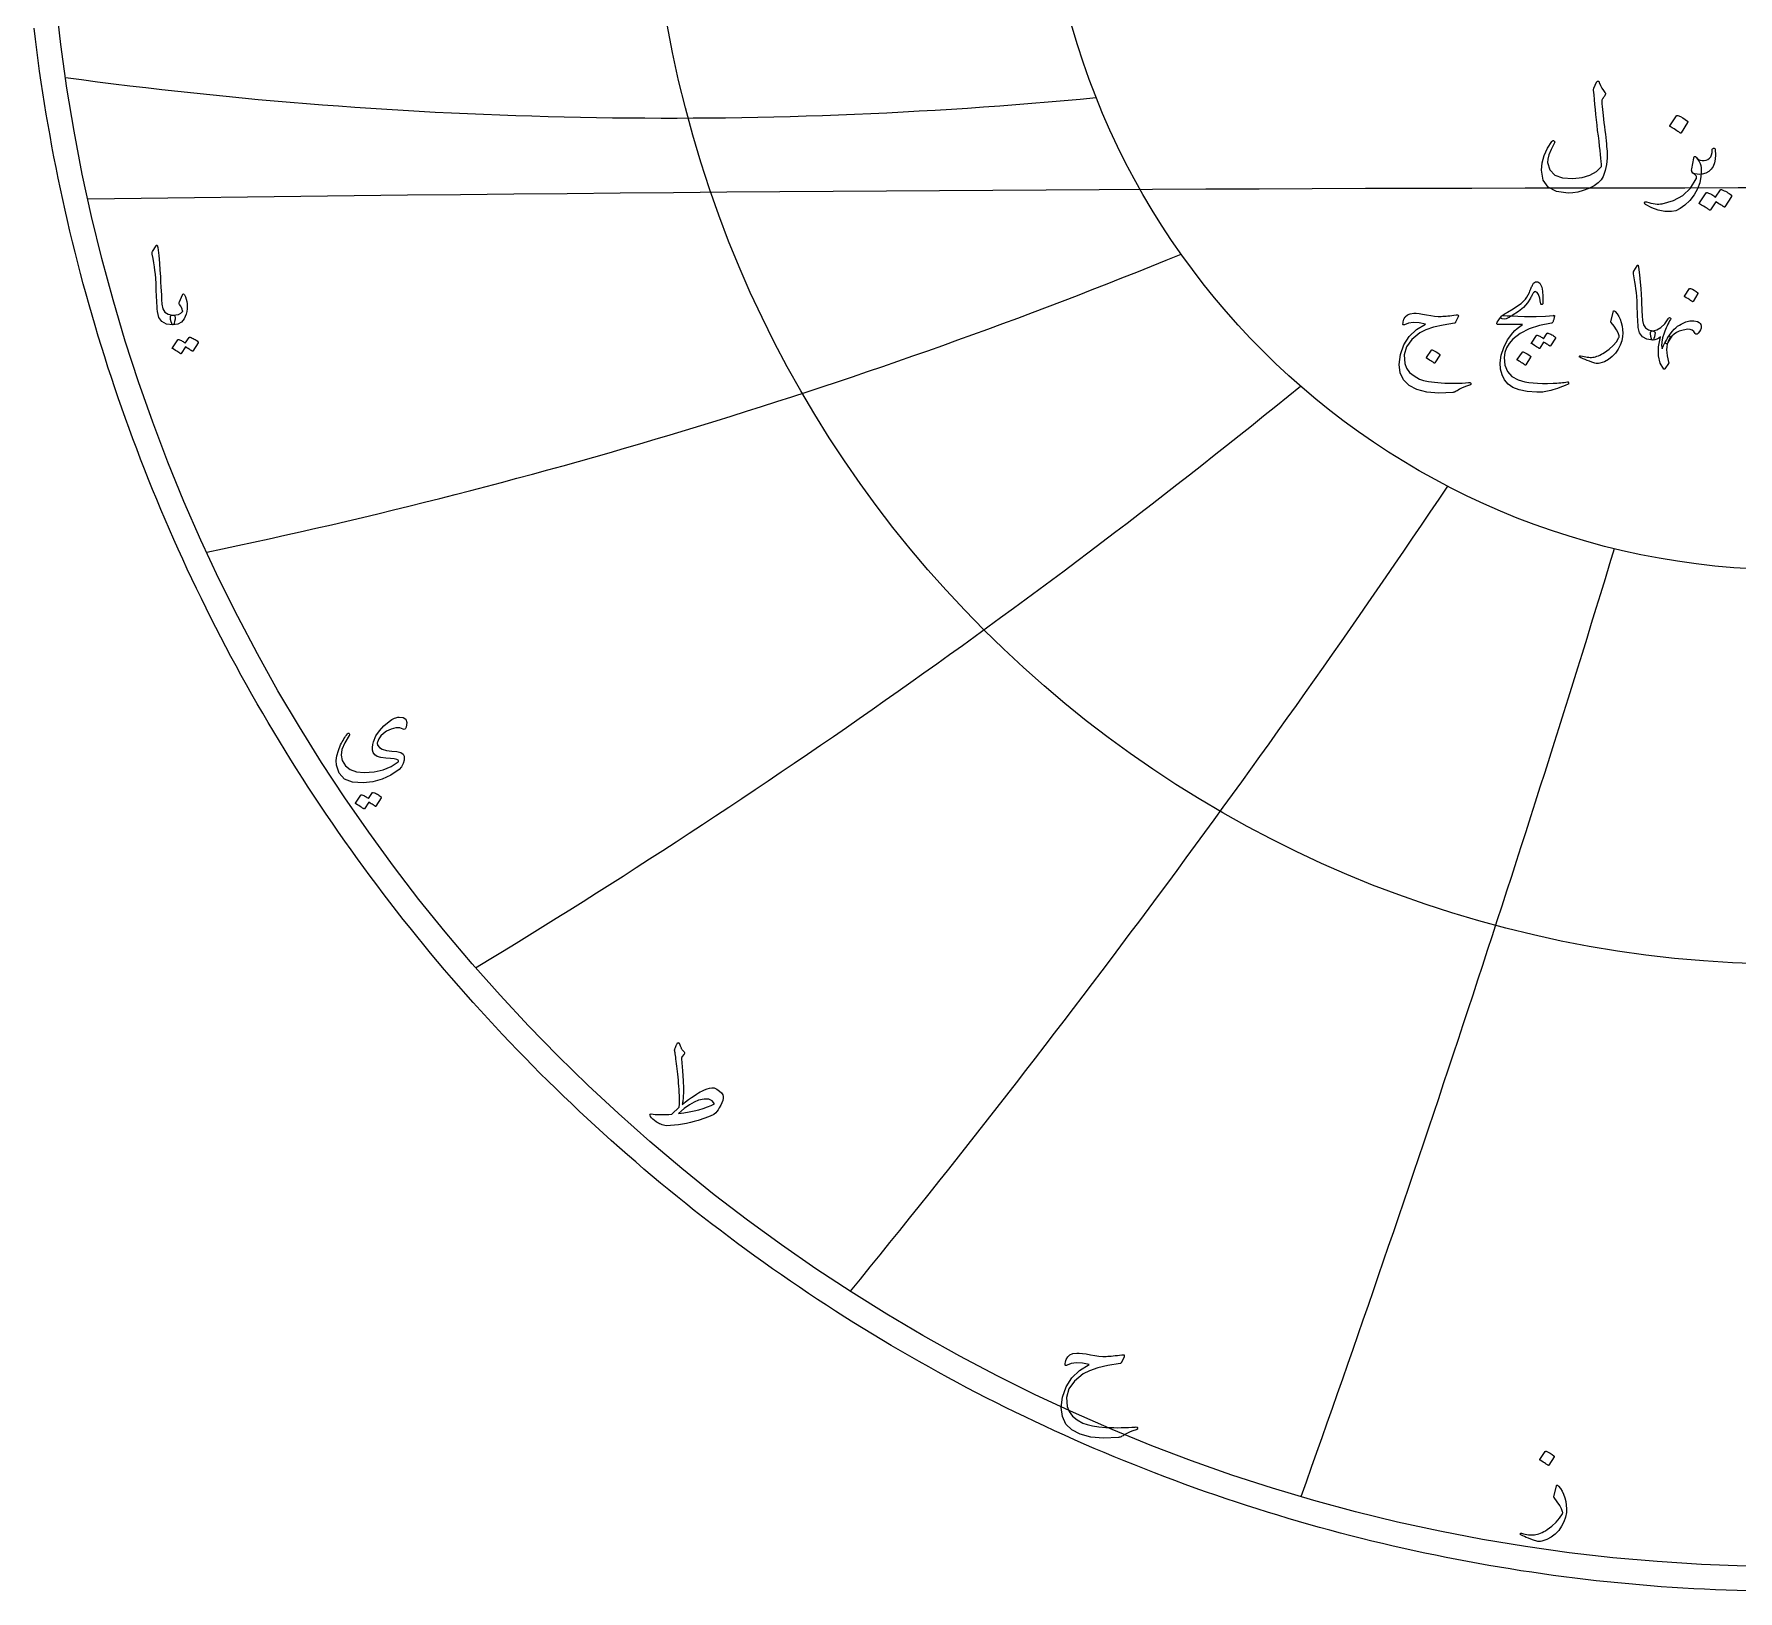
# Model space of a CAD drawing. Header units: millimetres. Extents: x -62 to 62, y -62 to 63.
# Drawn here: x -61.2 to -1.9, y -61.6 to -7.4 of the extents above; entities that cross this region are included whole.
import ezdxf

# ---------------------------------------------------------------- set-up
doc = ezdxf.new("R2010")
doc.units = ezdxf.units.MM
for name, color, linetype in [('CUT_OUTER', 1, 'Continuous'), ('ENGRAVE', 7, 'Continuous'), ('ENGRAVE_FINE', 8, 'Continuous'), ('TEXT', 5, 'Continuous')]:
    doc.layers.add(name, color=color, linetype=linetype)

msp = doc.modelspace()

# ---------------------------------------------------------------- linework, layer by layer
at = {"layer": 'CUT_OUTER'}
msp.add_lwpolyline([(-1.512, -61.5939), (-1.89, -61.5835), (-2.2678, -61.5708), (-2.6455, -61.5557), (-3.0232, -61.5383), (-3.4007, -61.5186), (-3.7781, -61.4966), (-4.1554, -61.4722), (-4.5325, -61.4456), (-4.9094, -61.4166), (-5.2862, -61.3853), (-5.6627, -61.3517), (-6.0391, -61.3158), (-6.4152, -61.2776), (-6.7911, -61.2371), (-7.1667, -61.1943), (-7.542, -61.1491), (-7.9171, -61.1017), (-8.2919, -61.052), (-8.6663, -61), (-9.0404, -60.9456), (-9.4142, -60.889), (-9.7876, -60.8301), (-10.1607, -60.7689), (-10.5334, -60.7054), (-10.9057, -60.6396), (-11.2775, -60.5716), (-11.649, -60.5012), (-12.02, -60.4286), (-12.3906, -60.3537), (-12.7606, -60.2766), (-13.1303, -60.1971), (-13.4994, -60.1154), (-13.868, -60.0315), (-14.2361, -59.9453), (-14.6036, -59.8568), (-14.9706, -59.7661), (-15.3371, -59.6731), (-15.7029, -59.5778), (-16.0682, -59.4804), (-16.4328, -59.3807), (-16.7969, -59.2787), (-17.1603, -59.1745), (-17.5231, -59.0681), (-17.8852, -58.9595), (-18.2466, -58.8486), (-18.6073, -58.7356), (-18.9674, -58.6203), (-19.3267, -58.5028), (-19.6853, -58.3831), (-20.0432, -58.2612), (-20.4003, -58.1372), (-20.7566, -58.0109), (-21.1122, -57.8824), (-21.4669, -57.7518), (-21.8209, -57.619), (-22.174, -57.484), (-22.5263, -57.3469), (-22.8778, -57.2076), (-23.2284, -57.0661), (-23.5781, -56.9225), (-23.9269, -56.7768), (-24.2748, -56.6289), (-24.6218, -56.4789), (-24.9679, -56.3267), (-25.3131, -56.1725), (-25.6573, -56.0161), (-26.0005, -55.8576), (-26.3427, -55.697), (-26.684, -55.5344), (-27.0242, -55.3696), (-27.3635, -55.2027), (-27.7017, -55.0338), (-28.0388, -54.8628), (-28.3749, -54.6897), (-28.71, -54.5146), (-29.0439, -54.3374), (-29.3768, -54.1581), (-29.7085, -53.9769), (-30.0392, -53.7936), (-30.3687, -53.6082), (-30.6971, -53.4209), (-31.0243, -53.2315), (-31.3503, -53.0402), (-31.6752, -52.8468), (-31.9988, -52.6515), (-32.3213, -52.4541), (-32.6425, -52.2548), (-32.9625, -52.0535), (-33.2813, -51.8503), (-33.5988, -51.6451), (-33.9151, -51.438), (-34.2301, -51.2289), (-34.5438, -51.0179), (-34.8562, -50.805), (-35.1672, -50.5902), (-35.477, -50.3734), (-35.7854, -50.1548), (-36.0925, -49.9343), (-36.3982, -49.7119), (-36.7025, -49.4876), (-37.0055, -49.2615), (-37.307, -49.0335), (-37.6072, -48.8037), (-37.906, -48.572), (-38.2033, -48.3385), (-38.4992, -48.1032), (-38.7936, -47.866), (-39.0866, -47.6271), (-39.3781, -47.3864), (-39.6681, -47.1439), (-39.9566, -46.8996), (-40.2436, -46.6535), (-40.5291, -46.4057), (-40.8131, -46.1562), (-41.0955, -45.9049), (-41.3764, -45.6519), (-41.6558, -45.3971), (-41.9335, -45.1407), (-42.2097, -44.8825), (-42.4843, -44.6227), (-42.7573, -44.3612), (-43.0287, -44.098), (-43.2985, -43.8331), (-43.5666, -43.5666), (-43.8331, -43.2985), (-44.098, -43.0287), (-44.3612, -42.7573), (-44.6227, -42.4843), (-44.8825, -42.2097), (-45.1407, -41.9335), (-45.3971, -41.6558), (-45.6519, -41.3764), (-45.9049, -41.0955), (-46.1562, -40.8131), (-46.4057, -40.5291), (-46.6535, -40.2436), (-46.8996, -39.9566), (-47.1439, -39.6681), (-47.3864, -39.3781), (-47.6271, -39.0866), (-47.866, -38.7936), (-48.1032, -38.4992), (-48.3385, -38.2033), (-48.572, -37.906), (-48.8037, -37.6072), (-49.0335, -37.307), (-49.2615, -37.0055), (-49.4876, -36.7025), (-49.7119, -36.3982), (-49.9343, -36.0925), (-50.1548, -35.7854), (-50.3734, -35.477), (-50.5902, -35.1672), (-50.805, -34.8562), (-51.0179, -34.5438), (-51.2289, -34.2301), (-51.438, -33.9151), (-51.6451, -33.5988), (-51.8503, -33.2813), (-52.0535, -32.9625), (-52.2548, -32.6425), (-52.4541, -32.3213), (-52.6515, -31.9988), (-52.8468, -31.6752), (-53.0402, -31.3503), (-53.2315, -31.0243), (-53.4209, -30.6971), (-53.6082, -30.3687), (-53.7936, -30.0392), (-53.9769, -29.7085), (-54.1581, -29.3768), (-54.3374, -29.0439), (-54.5146, -28.71), (-54.6897, -28.3749), (-54.8628, -28.0388), (-55.0338, -27.7017), (-55.2027, -27.3635), (-55.3696, -27.0242), (-55.5344, -26.684), (-55.697, -26.3427), (-55.8576, -26.0005), (-56.0161, -25.6573), (-56.1725, -25.3131), (-56.3267, -24.9679), (-56.4789, -24.6218), (-56.6289, -24.2748), (-56.7768, -23.9269), (-56.9225, -23.5781), (-57.0661, -23.2284), (-57.2076, -22.8778), (-57.3469, -22.5263), (-57.484, -22.174), (-57.619, -21.8209), (-57.7518, -21.4669), (-57.8824, -21.1122), (-58.0109, -20.7566), (-58.1372, -20.4003), (-58.2612, -20.0432), (-58.3831, -19.6853), (-58.5028, -19.3267), (-58.6203, -18.9674), (-58.7356, -18.6073), (-58.8486, -18.2466), (-58.9595, -17.8852), (-59.0681, -17.5231), (-59.1745, -17.1603), (-59.2787, -16.7969), (-59.3807, -16.4328), (-59.4804, -16.0682), (-59.5778, -15.7029), (-59.6731, -15.3371), (-59.7661, -14.9706), (-59.8568, -14.6036), (-59.9453, -14.2361), (-60.0315, -13.868), (-60.1154, -13.4994), (-60.1971, -13.1303), (-60.2766, -12.7606), (-60.3537, -12.3906), (-60.4286, -12.02), (-60.5012, -11.649), (-60.5716, -11.2775), (-60.6396, -10.9057), (-60.7054, -10.5334), (-60.7689, -10.1607), (-60.8301, -9.7876), (-60.889, -9.4142), (-60.9456, -9.0404), (-61, -8.6663), (-61.052, -8.2919), (-61.1017, -7.9171), (-61.1491, -7.542), (-61.1943, -7.1667)], dxfattribs=at)
at = {"layer": 'ENGRAVE'}
for radius in [60.75, 39.7663, 26.0306]:
    msp.add_circle((0, 0), radius, dxfattribs=at)
for centre, radius, start, end in [((-39.1335, 146.0481), 156.342, 262.294066, 275.479715), ((-94.425, 163.5488), 192.9913, 281.73284, 292.281359), ((-177.9394, 177.9394), 254.767, 301.238247, 309.149637), ((-326.7513, 188.6499), 379.3897, 320.795657, 326.069917), ((-728.6943, 195.2531), 755.4473, 340.3887497, 343.0258796)]:
    msp.add_arc(centre, radius, start, end, dxfattribs=at)
at = {"layer": 'ENGRAVE_FINE'}
msp.add_arc((0, -4563.2188), 4550.4895, 89.2531081, 90.7468919, dxfattribs=at)
at = {"layer": 'TEXT'}
for points in [[(-6.7831, -9.0408), (-6.7747, -9.0261), (-6.7639, -9.0156), (-6.7508, -9.0093), (-6.7352, -9.0072), (-6.7196, -9.0099), (-6.7065, -9.018), (-6.6957, -9.0315), (-6.6873, -9.0504), (-6.6427, -9.1602), (-6.5951, -9.2551), (-6.5445, -9.3351), (-6.4909, -9.4), (-6.475, -9.4234), (-6.4705, -9.4503), (-6.4774, -9.4809), (-6.4957, -9.515), (-6.5074, -9.5315), (-6.5184, -9.5473), (-6.5289, -9.5626), (-6.5388, -9.5773), (-6.5481, -9.5911), (-6.5568, -9.6036), (-6.5648, -9.615), (-6.5723, -9.6252), (-6.5849, -9.6438), (-6.5939, -9.6659), (-6.5993, -9.6917), (-6.6011, -9.721), (-6.5954, -9.8038), (-6.5879, -9.894), (-6.5786, -9.9918), (-6.5675, -10.097), (-6.555, -10.2098), (-6.5412, -10.33), (-6.5262, -10.4577), (-6.51, -10.5928), (-6.4919, -10.7277), (-6.4759, -10.8545), (-6.462, -10.9732), (-6.4502, -11.0838), (-6.4401, -11.1867), (-6.4316, -11.282), (-6.4246, -11.3699), (-6.419, -11.4503), (-6.4127, -11.6883), (-6.4322, -11.9138), (-6.4774, -12.1266), (-6.5484, -12.3269), (-6.6175, -12.4446), (-6.7244, -12.5533), (-6.869, -12.653), (-7.0514, -12.7437), (-7.249, -12.8188), (-7.4346, -12.8718), (-7.6082, -12.9027), (-7.7699, -12.9114), (-8.1747, -12.8557), (-8.4645, -12.703), (-8.6393, -12.4533), (-8.6992, -12.1066), (-8.6783, -11.8482), (-8.6106, -11.5952), (-8.4962, -11.3476), (-8.3352, -11.1054), (-8.3229, -11.0913), (-8.31, -11.0826), (-8.2965, -11.0794), (-8.2825, -11.0814), (-8.2675, -11.0871), (-8.2561, -11.0946), (-8.2483, -11.1039), (-8.2441, -11.115), (-8.2412, -11.1314), (-8.2417, -11.1473), (-8.2459, -11.1626), (-8.2537, -11.1773), (-8.3636, -11.3913), (-8.4394, -11.5737), (-8.481, -11.7243), (-8.4885, -11.8431), (-8.4085, -12.0991), (-8.2358, -12.2778), (-7.9702, -12.3793), (-7.6118, -12.4036), (-7.2888, -12.3685), (-7.0142, -12.2874), (-6.7882, -12.1602), (-6.6106, -11.9868), (-6.6144, -11.9031), (-6.6208, -11.8054), (-6.63, -11.6936), (-6.6418, -11.5677), (-6.6566, -11.4274), (-6.6747, -11.2725), (-6.6961, -11.1029), (-6.7208, -10.9186), (-6.7442, -10.7285), (-6.7663, -10.5413), (-6.7873, -10.3572), (-6.807, -10.1761), (-6.8253, -9.9979), (-6.8418, -9.8228), (-6.8564, -9.6506), (-6.8693, -9.4815), (-6.8885, -9.3186), (-6.8876, -9.3), (-6.8849, -9.2827), (-6.8804, -9.2665), (-6.8741, -9.2515)], [(-3.9951, -10.2144), (-3.9891, -10.2084), (-3.9808, -10.2048), (-3.97, -10.2036), (-3.9568, -10.2048), (-3.8637, -10.2425), (-3.776, -10.2887), (-3.6936, -10.3431), (-3.6167, -10.406), (-3.6092, -10.4156), (-3.6059, -10.4252), (-3.6068, -10.4348), (-3.6119, -10.4443), (-3.837, -10.8084), (-3.8454, -10.8171), (-3.8562, -10.8192), (-3.8694, -10.8147), (-3.885, -10.8036), (-3.8984, -10.794), (-3.9197, -10.7797), (-3.9487, -10.7605), (-3.9855, -10.7365), (-4.0308, -10.7078), (-4.0849, -10.6743), (-4.1481, -10.6359), (-4.2203, -10.5928), (-4.2299, -10.5857), (-4.2346, -10.5785), (-4.2346, -10.5713), (-4.2299, -10.5641)], [(-3.3053, -11.6659), (-3.2511, -11.7374), (-3.2083, -11.8084), (-3.1769, -11.8787), (-3.1568, -11.9485), (-3.1454, -12.0227), (-3.1401, -12.1114), (-3.1407, -12.2144), (-3.1472, -12.3317), (-3.1877, -12.5524), (-3.2658, -12.764), (-3.3817, -12.9667), (-3.5353, -13.1604), (-3.7041, -13.3269), (-3.8658, -13.4479), (-4.0203, -13.5233), (-4.1676, -13.5533), (-4.4056, -13.5449), (-4.6358, -13.5006), (-4.8583, -13.4203), (-5.073, -13.3042), (-5.0879, -13.2943), (-5.0993, -13.2838), (-5.1071, -13.2727), (-5.1113, -13.261), (-5.1122, -13.2476), (-5.1101, -13.2359), (-5.105, -13.226), (-5.0969, -13.2179), (-5.0846, -13.2125), (-5.0718, -13.2107), (-5.0583, -13.2125), (-5.0442, -13.2179), (-4.9644, -13.2399), (-4.8879, -13.2581), (-4.8147, -13.2723), (-4.7448, -13.2826), (-4.6779, -13.2887), (-4.6137, -13.2904), (-4.5522, -13.2875), (-4.4933, -13.2802), (-4.1086, -13.17), (-3.7832, -12.988), (-3.517, -12.7341), (-3.3101, -12.4084), (-3.308, -12.3982), (-3.3065, -12.382), (-3.3056, -12.3599), (-3.3053, -12.3317), (-3.3131, -12.3099), (-3.3365, -12.2826), (-3.3754, -12.25), (-3.4299, -12.212), (-3.4538, -12.1826), (-3.4682, -12.1473), (-3.473, -12.106), (-3.4682, -12.0587), (-3.3963, -11.6946), (-3.3817, -11.6479), (-3.3616, -11.6275), (-3.3362, -11.6335), (-3.3053, -11.6659)], [(-2.7065, -11.3449), (-2.6832, -11.3485), (-2.6658, -11.3593), (-2.6544, -11.3773), (-2.649, -11.4024), (-2.6392, -11.5695), (-2.6479, -11.721), (-2.6751, -11.8569), (-2.7209, -11.9772), (-2.7862, -12.0784), (-2.8718, -12.1569), (-2.9778, -12.2126), (-3.1041, -12.2455), (-3.1927, -12.256), (-3.2766, -12.2539), (-3.3556, -12.2392), (-3.4299, -12.212), (-3.4556, -12.1916), (-3.4706, -12.1593), (-3.4748, -12.115), (-3.4682, -12.0587), (-3.3963, -11.6946), (-3.3907, -11.6671), (-3.3832, -11.6467), (-3.3739, -11.6335), (-3.3628, -11.6275), (-3.3505, -11.6281), (-3.3377, -11.6347), (-3.3242, -11.6473), (-3.3101, -11.6659), (-3.2739, -11.7066), (-3.2275, -11.7377), (-3.1709, -11.7593), (-3.1041, -11.7713), (-3.0347, -11.7719), (-2.97, -11.7593), (-2.9101, -11.7335), (-2.855, -11.6946), (-2.8074, -11.6407), (-2.7748, -11.5749), (-2.7571, -11.497), (-2.7544, -11.4072), (-2.7514, -11.3799), (-2.7425, -11.3605), (-2.7275, -11.3488), (-2.7065, -11.3449)], [(-2.467, -12.7964), (-2.461, -12.7904), (-2.4526, -12.7868), (-2.4419, -12.7856), (-2.4287, -12.7868), (-2.3815, -12.8045), (-2.3359, -12.8239), (-2.2917, -12.8452), (-2.2491, -12.8682), (-2.2076, -12.8934), (-2.167, -12.9209), (-2.1274, -12.9509), (-2.0886, -12.9832), (-2.0811, -12.9931), (-2.0778, -13.0036), (-2.0787, -13.0146), (-2.0838, -13.0263), (-2.3137, -13.3904), (-2.32, -13.3952), (-2.3293, -13.3952), (-2.3416, -13.3904), (-2.3568, -13.3808), (-2.3673, -13.372), (-2.3844, -13.3598), (-2.408, -13.3444), (-2.4383, -13.3257), (-2.4754, -13.3034), (-2.5197, -13.2772), (-2.5712, -13.2471), (-2.6299, -13.2131), (-2.8119, -13.4958), (-2.8203, -13.5045), (-2.8311, -13.5065), (-2.8443, -13.5021), (-2.8598, -13.491), (-2.8733, -13.4814), (-2.8946, -13.467), (-2.9236, -13.4479), (-2.9604, -13.4239), (-3.0056, -13.3952), (-3.0598, -13.3616), (-3.123, -13.3233), (-3.1951, -13.2802), (-3.2026, -13.273), (-3.2059, -13.2658), (-3.205, -13.2587), (-3.1999, -13.2515), (-2.9652, -12.9018), (-2.9592, -12.8958), (-2.9508, -12.8922), (-2.9401, -12.891), (-2.9269, -12.8922), (-2.8868, -12.9052), (-2.8478, -12.9203), (-2.8101, -12.9375), (-2.7736, -12.9569), (-2.7383, -12.978), (-2.7041, -13.0006), (-2.6712, -13.0247), (-2.6395, -13.0503)], [(-56.9447, -14.7422), (-56.9373, -14.7307), (-56.9304, -14.723), (-56.9239, -14.7192), (-56.9179, -14.7192), (-56.9088, -14.7242), (-56.9007, -14.7393), (-56.8935, -14.7645), (-56.8872, -14.7997), (-56.8556, -15.0859), (-56.8298, -15.3506), (-56.8096, -15.5937), (-56.7953, -15.8152), (-56.786, -16.0047), (-56.7775, -16.1745), (-56.7698, -16.3247), (-56.7627, -16.4552), (-56.7566, -16.5661), (-56.7517, -16.6574), (-56.748, -16.729), (-56.7454, -16.781), (-56.7114, -16.9366), (-56.6362, -17.0511), (-56.5198, -17.1244), (-56.3622, -17.1565), (-56.3184, -17.168), (-56.2904, -17.1948), (-56.2782, -17.237), (-56.2817, -17.2945), (-56.2997, -17.385), (-56.3191, -17.4497), (-56.3399, -17.4885), (-56.3622, -17.5014), (-56.584, -17.4722), (-56.7474, -17.3845), (-56.8523, -17.2384), (-56.8987, -17.0339), (-56.906, -16.936), (-56.9126, -16.838), (-56.9185, -16.7396), (-56.9236, -16.6411), (-56.9283, -16.5423), (-56.9328, -16.4432), (-56.9369, -16.344), (-56.9409, -16.2444), (-56.9481, -16.0546), (-56.9581, -15.8837), (-56.9711, -15.7318), (-56.9869, -15.5987), (-57.0056, -15.4709), (-57.0271, -15.3348), (-57.0516, -15.1902), (-57.0789, -15.0373), (-57.0824, -15.0097), (-57.0817, -14.9846), (-57.0767, -14.9618), (-57.0674, -14.9415)], [(-5.3711, -15.4382), (-5.3642, -15.4275), (-5.3577, -15.4203), (-5.3516, -15.4167), (-5.346, -15.4167), (-5.3375, -15.4214), (-5.3298, -15.4356), (-5.3231, -15.4591), (-5.3173, -15.4921), (-5.2876, -15.7605), (-5.2634, -16.0086), (-5.2445, -16.2365), (-5.231, -16.4442), (-5.2224, -16.6218), (-5.2144, -16.781), (-5.2071, -16.9218), (-5.2005, -17.0442), (-5.1948, -17.1482), (-5.1902, -17.2337), (-5.1867, -17.3009), (-5.1843, -17.3496), (-5.1524, -17.4955), (-5.0819, -17.6029), (-4.9728, -17.6716), (-4.8251, -17.7017), (-4.784, -17.7125), (-4.7577, -17.7376), (-4.7462, -17.7771), (-4.7496, -17.831), (-4.7664, -17.9159), (-4.7846, -17.9765), (-4.8042, -18.0129), (-4.8251, -18.025), (-5.033, -17.9976), (-5.1861, -17.9154), (-5.2845, -17.7785), (-5.328, -17.5867), (-5.3349, -17.495), (-5.3411, -17.403), (-5.3466, -17.3109), (-5.3514, -17.2185), (-5.3558, -17.1258), (-5.3599, -17.033), (-5.3639, -16.9399), (-5.3676, -16.8466), (-5.3743, -16.6686), (-5.3837, -16.5084), (-5.3958, -16.366), (-5.4107, -16.2412), (-5.4282, -16.1214), (-5.4484, -15.9938), (-5.4713, -15.8583), (-5.4969, -15.7149), (-5.5003, -15.6891), (-5.4996, -15.6655), (-5.4949, -15.6442), (-5.4861, -15.6251)], [(-10.1387, -17.249), (-10.1174, -17.224), (-10.0929, -17.1991), (-10.0653, -17.1746), (-10.0345, -17.1502), (-10.0006, -17.1258), (-9.9636, -17.1012), (-9.9234, -17.0764), (-9.88, -17.0514), (-9.6878, -16.9378), (-9.5315, -16.8376), (-9.4112, -16.7509), (-9.3268, -16.6777), (-9.2614, -16.6057), (-9.2055, -16.5295), (-9.159, -16.4494), (-9.122, -16.3652), (-9.1059, -16.3231), (-9.0901, -16.283), (-9.0745, -16.2449), (-9.0591, -16.2089), (-9.0442, -16.1753), (-9.0299, -16.1447), (-9.0163, -16.1169), (-9.0034, -16.0921), (-8.9749, -16.0497), (-8.9432, -16.0194), (-8.9084, -16.0012), (-8.8705, -15.9951), (-8.8334, -16.0012), (-8.7977, -16.0194), (-8.7634, -16.0497), (-8.7304, -16.0921), (-8.6893, -16.1891), (-8.663, -16.3292), (-8.6515, -16.5125), (-8.6549, -16.7388), (-8.6572, -16.7593), (-8.6639, -16.7738), (-8.6751, -16.7826), (-8.6908, -16.7855), (-8.707, -16.7824), (-8.7196, -16.773), (-8.7286, -16.7572), (-8.734, -16.7352), (-8.7616, -16.5623), (-8.8013, -16.4388), (-8.8532, -16.3647), (-8.9172, -16.34), (-8.9336, -16.3429), (-8.9504, -16.3517), (-8.9677, -16.3663), (-8.9854, -16.3867), (-8.9933, -16.399), (-9.0025, -16.4141), (-9.0131, -16.4322), (-9.025, -16.4532), (-9.0382, -16.4771), (-9.0528, -16.5039), (-9.0688, -16.5337), (-9.086, -16.5664), (-9.1889, -16.7348), (-9.3286, -16.8915), (-9.505, -17.0366), (-9.7184, -17.1699), (-9.7206, -17.1713), (-9.7273, -17.1753), (-9.7386, -17.1821), (-9.7543, -17.1915), (-9.7745, -17.2036), (-9.7992, -17.2185), (-9.8284, -17.236), (-9.8621, -17.2562), (-9.9333, -17.2881), (-10.0031, -17.2975), (-10.0716, -17.2845), (-10.1387, -17.249)], [(-56.1323, -16.6928), (-56.025, -16.4552), (-56.0092, -16.4291), (-55.9924, -16.4198), (-55.9747, -16.4272), (-55.956, -16.4514), (-55.9215, -16.5238), (-55.8947, -16.5994), (-55.8755, -16.6781), (-55.864, -16.7599), (-55.8604, -16.8453), (-55.865, -16.9347), (-55.8777, -17.0283), (-55.8985, -17.1259), (-55.962, -17.2902), (-56.0604, -17.4075), (-56.1938, -17.4779), (-56.3622, -17.5014), (-56.3816, -17.4892), (-56.4015, -17.4526), (-56.4219, -17.3915), (-56.4427, -17.306), (-56.4487, -17.2602), (-56.4475, -17.2226), (-56.4391, -17.1932), (-56.4235, -17.1718), (-56.4111, -17.1637), (-56.3967, -17.1584), (-56.3804, -17.156), (-56.3622, -17.1565), (-56.2561, -17.1532), (-56.1639, -17.1316), (-56.0856, -17.0918), (-56.0212, -17.0339), (-56.0183, -17.0293), (-56.0173, -17.0233), (-56.0183, -17.0159), (-56.0212, -17.0071), (-56.0362, -16.9529), (-56.0585, -16.8978), (-56.088, -16.8418), (-56.1246, -16.7848), (-56.1366, -16.7632), (-56.1419, -16.7407), (-56.1404, -16.7172), (-56.1323, -16.6928)], [(-3.5424, -16.2358), (-3.538, -16.2313), (-3.5317, -16.2287), (-3.5236, -16.2278), (-3.5137, -16.2287), (-3.4439, -16.2569), (-3.3781, -16.2915), (-3.3163, -16.3324), (-3.2586, -16.3795), (-3.253, -16.3867), (-3.2505, -16.3939), (-3.2512, -16.4011), (-3.255, -16.4083), (-3.4239, -16.6813), (-3.4302, -16.6878), (-3.4383, -16.6894), (-3.4481, -16.6861), (-3.4598, -16.6777), (-3.4699, -16.6706), (-3.4859, -16.6598), (-3.5076, -16.6454), (-3.5353, -16.6274), (-3.5692, -16.6059), (-3.6098, -16.5807), (-3.6572, -16.552), (-3.7113, -16.5197), (-3.7185, -16.5143), (-3.7221, -16.5089), (-3.7221, -16.5035), (-3.7185, -16.4981)], [(-11.6046, -17.2131), (-11.6908, -17.4071), (-11.6986, -17.4199), (-11.7078, -17.4295), (-11.7184, -17.436), (-11.7303, -17.4394), (-12.1289, -17.5023), (-12.4623, -17.5795), (-12.7307, -17.6711), (-12.9339, -17.7771), (-13.2188, -18.0095), (-13.4018, -18.2648), (-13.4829, -18.543), (-13.462, -18.8442), (-13.3987, -19.0072), (-13.2913, -19.1513), (-13.14, -19.2766), (-12.9446, -19.3831), (-12.8075, -19.4307), (-12.6366, -19.4693), (-12.432, -19.4989), (-12.1938, -19.5196), (-12.0671, -19.5257), (-11.9423, -19.5295), (-11.8192, -19.5311), (-11.698, -19.5304), (-11.579, -19.5277), (-11.4626, -19.5232), (-11.349, -19.5169), (-11.2381, -19.5088), (-11.212, -19.507), (-11.1914, -19.5088), (-11.1761, -19.5142), (-11.1662, -19.5232), (-11.1609, -19.5342), (-11.1591, -19.5456), (-11.1609, -19.5576), (-11.1662, -19.5699), (-11.1702, -19.5765), (-11.1748, -19.582), (-11.1801, -19.5864), (-11.186, -19.5897), (-11.1924, -19.5925), (-11.199, -19.5955), (-11.2059, -19.5988), (-11.2129, -19.6022), (-11.3165, -19.6352), (-11.4079, -19.6696), (-11.4871, -19.7053), (-11.5543, -19.7424), (-11.5973, -19.7691), (-11.6364, -19.7918), (-11.6718, -19.8104), (-11.7034, -19.825), (-11.7306, -19.8362), (-11.7532, -19.8447), (-11.7711, -19.8506), (-11.7842, -19.8537), (-12.2755, -19.8719), (-12.6932, -19.8367), (-13.0372, -19.748), (-13.3075, -19.6058), (-13.5029, -19.4109), (-13.6183, -19.1675), (-13.6538, -18.8756), (-13.6093, -18.5352), (-13.4916, -18.1923), (-13.3075, -17.9002), (-13.0569, -17.6588), (-12.7399, -17.4681), (-12.9644, -17.4253), (-13.1602, -17.4152), (-13.3273, -17.4378), (-13.4656, -17.4933), (-13.4777, -17.4978), (-13.4889, -17.5005), (-13.4993, -17.5014), (-13.5087, -17.5005), (-13.5166, -17.4976), (-13.5222, -17.4924), (-13.5256, -17.485), (-13.5267, -17.4753), (-13.5217, -17.4306), (-13.5141, -17.3864), (-13.5038, -17.3426), (-13.4907, -17.2993), (-13.4449, -17.2151), (-13.3722, -17.1529), (-13.2725, -17.1127), (-13.1458, -17.0945), (-13.0657, -17.0952), (-12.9653, -17.1044), (-12.8447, -17.1221), (-12.7039, -17.1484), (-12.5587, -17.1747), (-12.4246, -17.1924), (-12.3018, -17.2016), (-12.1902, -17.2023), (-12.1365, -17.1999), (-12.0797, -17.1964), (-12.0197, -17.1918), (-11.9566, -17.1861), (-11.8904, -17.179), (-11.821, -17.1704), (-11.7485, -17.1602), (-11.6728, -17.1484), (-11.6295, -17.147), (-11.6037, -17.1574), (-11.5954, -17.1794), (-11.6046, -17.2131)], [(-9.7507, -17.1879), (-9.2897, -17.2041), (-8.8911, -17.2059), (-8.555, -17.1933), (-8.2813, -17.1664), (-8.2728, -17.1653), (-8.2656, -17.1659), (-8.2594, -17.168), (-8.2543, -17.1717), (-8.2506, -17.1768), (-8.2485, -17.183), (-8.2479, -17.1903), (-8.2489, -17.1987), (-8.256, -17.2315), (-8.2629, -17.2616), (-8.2695, -17.289), (-8.2759, -17.3137), (-8.2821, -17.3357), (-8.288, -17.355), (-8.2937, -17.3716), (-8.2992, -17.3855), (-8.3109, -17.4077), (-8.3244, -17.4241), (-8.3397, -17.4347), (-8.3567, -17.4394), (-8.7717, -17.5146), (-9.1328, -17.6325), (-9.4399, -17.7931), (-9.6932, -17.9963), (-9.8212, -18.1425), (-9.9142, -18.2972), (-9.9721, -18.4604), (-9.995, -18.6322), (-9.973, -18.9019), (-9.8854, -19.1217), (-9.7323, -19.2917), (-9.5136, -19.4118), (-9.4002, -19.4482), (-9.2756, -19.4783), (-9.1397, -19.5021), (-8.9926, -19.5196), (-8.8346, -19.5311), (-8.6657, -19.5367), (-8.4861, -19.5364), (-8.2956, -19.5304), (-8.2279, -19.5266), (-8.1614, -19.5223), (-8.0959, -19.5176), (-8.0316, -19.5124), (-7.9688, -19.5068), (-7.9081, -19.5007), (-7.8494, -19.4942), (-7.7927, -19.4873), (-7.7754, -19.4864), (-7.763, -19.4909), (-7.7556, -19.5007), (-7.7531, -19.516), (-7.7545, -19.5337), (-7.7585, -19.5474), (-7.7653, -19.5571), (-7.7747, -19.5627), (-7.8762, -19.6056), (-7.9723, -19.6444), (-8.063, -19.6793), (-8.1483, -19.71), (-8.2281, -19.737), (-8.3019, -19.7603), (-8.37, -19.7801), (-8.4322, -19.7962), (-8.4907, -19.8081), (-8.5476, -19.8187), (-8.6029, -19.8279), (-8.6567, -19.8358), (-8.7091, -19.8418), (-8.7605, -19.8456), (-8.8106, -19.8472), (-8.8597, -19.8465), (-9.1947, -19.8205), (-9.4741, -19.7639), (-9.6977, -19.6768), (-9.8657, -19.5591), (-9.9889, -19.412), (-10.0749, -19.2403), (-10.1237, -19.0438), (-10.1351, -18.8226), (-10.0999, -18.5482), (-10.0157, -18.2819), (-9.8825, -18.0237), (-9.7004, -17.7735), (-9.6292, -17.6979), (-9.5486, -17.6253), (-9.4586, -17.5559), (-9.3591, -17.4897), (-10.2285, -17.4825), (-10.2494, -17.4735), (-10.2582, -17.4574), (-10.2548, -17.434), (-10.2393, -17.4035), (-10.2101, -17.359), (-10.1836, -17.319), (-10.1598, -17.2836), (-10.1387, -17.2526), (-10.1203, -17.2263), (-10.1046, -17.205), (-10.0916, -17.1886), (-10.0812, -17.1771), (-10.0579, -17.1751), (-9.995, -17.1762), (-9.8926, -17.1805), (-9.7507, -17.1879)], [(-6.1975, -17.0226), (-6.1955, -17.0161), (-6.193, -17.011), (-6.1901, -17.0072), (-6.1867, -17.0047), (-6.1766, -17.0038), (-6.1642, -17.0083), (-6.1497, -17.0182), (-6.1328, -17.0334), (-6.0672, -17.1113), (-6.0107, -17.2014), (-5.9631, -17.3036), (-5.9244, -17.4178), (-5.8943, -17.5409), (-5.8759, -17.6622), (-5.8692, -17.7816), (-5.8741, -17.8993), (-5.906, -18.0542), (-5.9586, -18.2029), (-6.0318, -18.3452), (-6.1256, -18.4813), (-6.2379, -18.6046), (-6.3663, -18.7049), (-6.5109, -18.7824), (-6.6717, -18.837), (-6.7148, -18.8462), (-6.7579, -18.8487), (-6.8011, -18.8444), (-6.8442, -18.8334), (-6.9435, -18.7987), (-7.0332, -18.7665), (-7.1133, -18.7367), (-7.1837, -18.7094), (-7.2442, -18.6846), (-7.2946, -18.6623), (-7.3349, -18.6424), (-7.3651, -18.625), (-7.3714, -18.6196), (-7.3759, -18.6142), (-7.3786, -18.6088), (-7.3795, -18.6035), (-7.3788, -18.5965), (-7.3768, -18.59), (-7.3734, -18.5839), (-7.3687, -18.5783), (-7.3627, -18.574), (-7.3552, -18.572), (-7.3465, -18.5722), (-7.3364, -18.5747), (-7.2749, -18.5912), (-7.216, -18.6048), (-7.1599, -18.6155), (-7.1064, -18.6232), (-7.0552, -18.628), (-7.0058, -18.6299), (-6.9582, -18.6289), (-6.9124, -18.625), (-6.8667, -18.6177), (-6.8195, -18.6066), (-6.7706, -18.5917), (-6.7202, -18.5729), (-6.6682, -18.5501), (-6.6147, -18.5231), (-6.5596, -18.4917), (-6.5029, -18.4562), (-6.3437, -18.3416), (-6.2074, -18.2172), (-6.094, -18.083), (-6.0035, -17.9388), (-5.9976, -17.9271), (-5.9945, -17.9136), (-5.994, -17.8984), (-5.9963, -17.8813), (-6.034, -17.7805), (-6.0933, -17.6684), (-6.1741, -17.5452), (-6.2765, -17.4107), (-6.281, -17.4021), (-6.2837, -17.3945), (-6.2846, -17.3878), (-6.2837, -17.3819)], [(-8.504, -17.7879), (-8.4995, -17.7834), (-8.4932, -17.7807), (-8.4852, -17.7798), (-8.4753, -17.7807), (-8.4399, -17.794), (-8.4057, -17.8086), (-8.3725, -17.8245), (-8.3406, -17.8418), (-8.3095, -17.8607), (-8.279, -17.8813), (-8.2493, -17.9038), (-8.2202, -17.928), (-8.2146, -17.9354), (-8.2121, -17.9433), (-8.2128, -17.9516), (-8.2166, -17.9604), (-8.3891, -18.2334), (-8.3938, -18.237), (-8.4007, -18.237), (-8.4099, -18.2334), (-8.4214, -18.2262), (-8.4292, -18.2196), (-8.442, -18.2105), (-8.4598, -18.1989), (-8.4825, -18.1849), (-8.5103, -18.1682), (-8.5435, -18.1485), (-8.5822, -18.126), (-8.6262, -18.1005), (-8.7627, -18.3124), (-8.769, -18.319), (-8.7771, -18.3205), (-8.7869, -18.3172), (-8.7986, -18.3088), (-8.8087, -18.3017), (-8.8247, -18.2909), (-8.8465, -18.2765), (-8.8741, -18.2585), (-8.908, -18.237), (-8.9486, -18.2118), (-8.996, -18.1831), (-9.0501, -18.1508), (-9.0557, -18.1454), (-9.0582, -18.14), (-9.0575, -18.1346), (-9.0537, -18.1292), (-8.8777, -17.8669), (-8.8732, -17.8624), (-8.8669, -17.8598), (-8.8588, -17.8589), (-8.8489, -17.8598), (-8.8188, -17.8695), (-8.7896, -17.8809), (-8.7614, -17.8938), (-8.734, -17.9083), (-8.7075, -17.9241), (-8.6819, -17.941), (-8.6572, -17.9591), (-8.6334, -17.9783)], [(-4.2502, -17.9963), (-4.2897, -18.0812), (-4.3185, -18.1705), (-4.3364, -18.2644), (-4.3436, -18.3627), (-4.3405, -18.4651), (-4.3275, -18.5711), (-4.3046, -18.6807), (-4.2718, -18.7939), (-4.2677, -18.8089), (-4.2664, -18.8217), (-4.2677, -18.8323), (-4.2718, -18.8406), (-4.4011, -19.0238), (-4.413, -19.0371), (-4.4236, -19.0445), (-4.4328, -19.046), (-4.4406, -19.0418), (-4.5637, -18.8309), (-4.6239, -18.572), (-4.6212, -18.2651), (-4.5556, -17.9101), (-4.6182, -17.9604), (-4.684, -17.9963), (-4.753, -18.0178), (-4.8251, -18.025), (-4.8405, -18.0203), (-4.8547, -18.0062), (-4.8675, -17.9826), (-4.8789, -17.9496), (-4.8855, -17.9297), (-4.8906, -17.9096), (-4.8944, -17.8893), (-4.8969, -17.8687), (-4.8987, -17.8482), (-4.9005, -17.8279), (-4.9023, -17.8078), (-4.9041, -17.7879), (-4.9018, -17.7515), (-4.8879, -17.725), (-4.8623, -17.7084), (-4.8251, -17.7017), (-4.6784, -17.6689), (-4.5403, -17.5885), (-4.4108, -17.4605), (-4.2897, -17.2849), (-4.2733, -17.2627), (-4.2565, -17.2499), (-4.2392, -17.2465), (-4.2215, -17.2526), (-4.2084, -17.264), (-4.2017, -17.2768), (-4.2013, -17.291), (-4.2071, -17.3065), (-4.2389, -17.3626), (-4.2695, -17.4196), (-4.2991, -17.4776), (-4.3275, -17.5364), (-4.3547, -17.5961), (-4.3809, -17.6568), (-4.4059, -17.7183), (-4.4299, -17.7807), (-4.4828, -17.9507), (-4.5125, -18.0978), (-4.5188, -18.2219), (-4.5017, -18.3232), (-4.5001, -18.3264), (-4.499, -18.3286), (-4.4983, -18.33), (-4.4981, -18.3304), (-4.4979, -18.33), (-4.4972, -18.3286), (-4.4961, -18.3264), (-4.4945, -18.3232), (-4.4726, -18.2717), (-4.4501, -18.2213), (-4.4268, -18.172), (-4.4029, -18.1238), (-4.3781, -18.0766), (-4.3522, -18.03), (-4.3251, -17.984), (-4.2969, -17.9388), (-4.2765, -17.9074), (-4.2583, -17.8885), (-4.2424, -17.8822), (-4.2287, -17.8885), (-4.2219, -17.902), (-4.2233, -17.9244), (-4.2327, -17.9559), (-4.2502, -17.9963)], [(-3.3448, -17.8023), (-3.3913, -17.7295), (-3.4517, -17.6801), (-3.5261, -17.6541), (-3.6143, -17.6514), (-3.6644, -17.6578), (-3.714, -17.6662), (-3.7632, -17.6766), (-3.8119, -17.6891), (-3.8602, -17.704), (-3.908, -17.7219), (-3.9554, -17.7427), (-4.0023, -17.7663), (-4.0827, -17.8202), (-4.1586, -17.8957), (-4.23, -17.9927), (-4.2969, -18.1112), (-4.316, -18.138), (-4.3337, -18.1535), (-4.3501, -18.1577), (-4.3652, -18.1508), (-4.3778, -18.1368), (-4.3831, -18.1202), (-4.3813, -18.1009), (-4.3724, -18.0789), (-4.3587, -18.0499), (-4.3463, -18.0241), (-4.3353, -18.0014), (-4.3257, -17.9819), (-4.3171, -17.9653), (-4.3095, -17.9514), (-4.3028, -17.9401), (-4.2969, -17.9316), (-4.2442, -17.8521), (-4.19, -17.7789), (-4.1346, -17.712), (-4.0778, -17.6514), (-4.0196, -17.5968), (-3.9601, -17.5481), (-3.8992, -17.5052), (-3.837, -17.4681), (-3.6774, -17.3956), (-3.529, -17.3577), (-3.3918, -17.3543), (-3.2658, -17.3855), (-3.2121, -17.4127), (-3.1733, -17.4475), (-3.1493, -17.4899), (-3.1401, -17.54), (-3.1454, -17.6083), (-3.1652, -17.6729), (-3.1993, -17.734), (-3.2478, -17.7915), (-3.2795, -17.8164), (-3.3062, -17.8265), (-3.328, -17.8218), (-3.3448, -17.8023)], [(-55.7912, -17.9345), (-55.7864, -17.9297), (-55.7797, -17.9268), (-55.7711, -17.9258), (-55.7606, -17.9268), (-55.7228, -17.9409), (-55.6863, -17.9565), (-55.651, -17.9735), (-55.6168, -17.9919), (-55.5837, -18.0121), (-55.5512, -18.0341), (-55.5195, -18.0581), (-55.4885, -18.0839), (-55.4825, -18.0918), (-55.4798, -18.1002), (-55.4806, -18.1091), (-55.4846, -18.1184), (-55.6686, -18.4097), (-55.6736, -18.4135), (-55.681, -18.4135), (-55.6909, -18.4097), (-55.7031, -18.402), (-55.7115, -18.3949), (-55.7251, -18.3852), (-55.744, -18.3729), (-55.7682, -18.3579), (-55.7979, -18.3401), (-55.8334, -18.3191), (-55.8746, -18.2951), (-55.9215, -18.2679), (-56.0671, -18.494), (-56.0738, -18.5009), (-56.0825, -18.5026), (-56.093, -18.499), (-56.1055, -18.4901), (-56.1162, -18.4825), (-56.1332, -18.471), (-56.1565, -18.4556), (-56.1859, -18.4365), (-56.2221, -18.4135), (-56.2655, -18.3867), (-56.316, -18.356), (-56.3737, -18.3215), (-56.3797, -18.3158), (-56.3823, -18.31), (-56.3816, -18.3043), (-56.3776, -18.2985), (-56.1898, -18.0188), (-56.185, -18.014), (-56.1783, -18.0111), (-56.1697, -18.0101), (-56.1591, -18.0111), (-56.127, -18.0215), (-56.0959, -18.0336), (-56.0657, -18.0474), (-56.0365, -18.0628), (-56.0082, -18.0797), (-55.9809, -18.0978), (-55.9546, -18.1171), (-55.9292, -18.1376)], [(-12.5315, -18.3771), (-12.527, -18.3726), (-12.5207, -18.3699), (-12.5126, -18.369), (-12.5027, -18.3699), (-12.4329, -18.3982), (-12.3671, -18.4328), (-12.3054, -18.4737), (-12.2477, -18.5208), (-12.242, -18.528), (-12.2396, -18.5352), (-12.2402, -18.5424), (-12.2441, -18.5496), (-12.4129, -18.8226), (-12.4192, -18.8291), (-12.4273, -18.8307), (-12.4372, -18.8273), (-12.4489, -18.819), (-12.459, -18.8118), (-12.4749, -18.8011), (-12.4967, -18.7867), (-12.5243, -18.7687), (-12.5582, -18.7472), (-12.5988, -18.722), (-12.6462, -18.6933), (-12.7003, -18.6609), (-12.7075, -18.6555), (-12.7111, -18.6502), (-12.7111, -18.6448), (-12.7075, -18.6394)], [(-9.3663, -18.4454), (-9.3618, -18.4409), (-9.3555, -18.4382), (-9.3474, -18.4373), (-9.3375, -18.4382), (-9.2677, -18.4665), (-9.2019, -18.5011), (-9.1402, -18.5419), (-9.0825, -18.5891), (-9.0768, -18.5963), (-9.0744, -18.6035), (-9.075, -18.6106), (-9.0789, -18.6178), (-9.2477, -18.8909), (-9.254, -18.8974), (-9.2621, -18.899), (-9.272, -18.8956), (-9.2836, -18.8873), (-9.2937, -18.8801), (-9.3097, -18.8693), (-9.3315, -18.8549), (-9.3591, -18.837), (-9.393, -18.8154), (-9.4336, -18.7903), (-9.481, -18.7615), (-9.5351, -18.7292), (-9.5423, -18.7238), (-9.5459, -18.7184), (-9.5459, -18.713), (-9.5423, -18.7076)], [(-48.3386, -31.5789), (-48.4627, -31.5375), (-48.6011, -31.5358), (-48.7539, -31.5739), (-48.9211, -31.6517), (-49.0272, -31.726), (-49.1156, -31.8146), (-49.1862, -31.9176), (-49.2392, -32.0349), (-49.2445, -32.0584), (-49.2449, -32.0829), (-49.2406, -32.1082), (-49.2315, -32.1346), (-49.1707, -32.2165), (-49.0686, -32.2783), (-48.9254, -32.32), (-48.741, -32.3415), (-48.559, -32.3609), (-48.4267, -32.3961), (-48.3443, -32.4472), (-48.3118, -32.514), (-48.3082, -32.6539), (-48.3357, -32.7784), (-48.3944, -32.8876), (-48.4842, -32.9815), (-48.7695, -33.1762), (-49.0734, -33.3197), (-49.3961, -33.4119), (-49.7374, -33.4529), (-50.1101, -33.427), (-50.3889, -33.3149), (-50.5738, -33.1166), (-50.6648, -32.8321), (-50.6701, -32.6759), (-50.6475, -32.5063), (-50.5972, -32.3233), (-50.5192, -32.1269), (-50.492, -32.0723), (-50.4641, -32.0196), (-50.4354, -31.9688), (-50.4061, -31.92), (-50.3758, -31.8728), (-50.3443, -31.827), (-50.3116, -31.7827), (-50.2777, -31.7399), (-50.2595, -31.7221), (-50.2432, -31.715), (-50.2289, -31.7183), (-50.2164, -31.7322), (-50.2095, -31.7494), (-50.2078, -31.7667), (-50.2114, -31.7839), (-50.2202, -31.8012), (-50.3778, -32.0551), (-50.4713, -32.284), (-50.5005, -32.4881), (-50.4655, -32.6673), (-50.3529, -32.856), (-50.1877, -32.9892), (-49.9697, -33.0668), (-49.6991, -33.0888), (-49.3522, -33.0613), (-49.0399, -32.9901), (-48.7621, -32.8754), (-48.5187, -32.7171), (-48.5041, -32.7037), (-48.4986, -32.6903), (-48.5022, -32.6769), (-48.5149, -32.6634), (-48.5664, -32.6385), (-48.6557, -32.6175), (-48.7829, -32.6002), (-48.9479, -32.5868), (-49.1158, -32.5662), (-49.244, -32.5274), (-49.3324, -32.4704), (-49.381, -32.3952), (-49.4035, -32.3068), (-49.4097, -32.2141), (-49.3997, -32.1171), (-49.3733, -32.0158), (-49.2878, -31.8167), (-49.1692, -31.6335), (-49.0176, -31.4661), (-48.833, -31.3145), (-48.7839, -31.2786), (-48.7362, -31.2474), (-48.69, -31.2211), (-48.6452, -31.1995), (-48.6021, -31.1825), (-48.5609, -31.1698), (-48.5216, -31.1614), (-48.4842, -31.1574), (-48.3381, -31.171), (-48.2485, -31.235), (-48.2155, -31.3492), (-48.239, -31.5138), (-48.2567, -31.5581), (-48.2792, -31.5837), (-48.3065, -31.5906), (-48.3386, -31.5789)], [(-49.4116, -33.7901), (-49.4068, -33.7853), (-49.4001, -33.7825), (-49.3915, -33.7815), (-49.381, -33.7825), (-49.3433, -33.7966), (-49.3067, -33.8122), (-49.2714, -33.8292), (-49.2373, -33.8476), (-49.2041, -33.8677), (-49.1716, -33.8898), (-49.1399, -33.9137), (-49.1089, -33.9396), (-49.1029, -33.9475), (-49.1003, -33.9559), (-49.101, -33.9647), (-49.1051, -33.9741), (-49.289, -34.2653), (-49.294, -34.2692), (-49.3015, -34.2692), (-49.3113, -34.2653), (-49.3235, -34.2577), (-49.3319, -34.2506), (-49.3455, -34.2409), (-49.3644, -34.2286), (-49.3886, -34.2136), (-49.4183, -34.1957), (-49.4538, -34.1748), (-49.495, -34.1507), (-49.5419, -34.1235), (-49.6876, -34.3496), (-49.6943, -34.3566), (-49.7029, -34.3583), (-49.7134, -34.3547), (-49.7259, -34.3458), (-49.7367, -34.3381), (-49.7537, -34.3266), (-49.7769, -34.3113), (-49.8064, -34.2921), (-49.8425, -34.2692), (-49.8859, -34.2423), (-49.9364, -34.2117), (-49.9941, -34.1772), (-50.0001, -34.1714), (-50.0028, -34.1657), (-50.002, -34.1599), (-49.998, -34.1542), (-49.8102, -33.8744), (-49.8054, -33.8696), (-49.7987, -33.8668), (-49.7901, -33.8658), (-49.7795, -33.8668), (-49.7474, -33.8772), (-49.7163, -33.8893), (-49.6861, -33.9031), (-49.6569, -33.9185), (-49.6286, -33.9354), (-49.6013, -33.9535), (-49.575, -33.9728), (-49.5496, -33.9932)], [(-38.8814, -42.7127), (-38.8632, -42.671), (-38.8469, -42.6341), (-38.8325, -42.602), (-38.8201, -42.5747), (-38.8098, -42.5524), (-38.8019, -42.5354), (-38.7964, -42.5237), (-38.7933, -42.5172), (-38.7868, -42.5088), (-38.7789, -42.5028), (-38.7695, -42.4992), (-38.7588, -42.498), (-38.7499, -42.4995), (-38.7425, -42.5038), (-38.7365, -42.511), (-38.7319, -42.521), (-38.7118, -42.5699), (-38.6936, -42.613), (-38.6773, -42.6504), (-38.663, -42.682), (-38.6547, -42.6959), (-38.6452, -42.7107), (-38.6346, -42.7265), (-38.6227, -42.7433), (-38.6094, -42.761), (-38.5945, -42.7797), (-38.5778, -42.7994), (-38.5595, -42.82), (-38.548, -42.8408), (-38.5442, -42.8612), (-38.548, -42.881), (-38.5595, -42.9004), (-38.6323, -42.9962), (-38.6421, -43.0118), (-38.6486, -43.0279), (-38.6517, -43.0444), (-38.6515, -43.0614), (-38.6141, -43.4832), (-38.5902, -43.825), (-38.5796, -44.0868), (-38.5825, -44.2686), (-38.5864, -44.3365), (-38.5906, -44.3984), (-38.5951, -44.4543), (-38.5997, -44.5042), (-38.6046, -44.5484), (-38.6098, -44.5871), (-38.6152, -44.6203), (-38.6208, -44.6479), (-38.5062, -44.5603), (-38.4, -44.4812), (-38.3021, -44.4108), (-38.2127, -44.349), (-38.1318, -44.2956), (-38.0599, -44.2503), (-37.9968, -44.2132), (-37.9425, -44.1842), (-37.846, -44.1411), (-37.7557, -44.1076), (-37.6716, -44.0836), (-37.5938, -44.0693), (-37.5526, -44.0681), (-37.5095, -44.076), (-37.4644, -44.093), (-37.4175, -44.1191), (-37.3245, -44.185), (-37.2565, -44.2484), (-37.2134, -44.3095), (-37.1952, -44.3682), (-37.1964, -44.4336), (-37.2115, -44.5071), (-37.2405, -44.5888), (-37.2834, -44.6786), (-37.3313, -44.767), (-37.3753, -44.8405), (-37.4156, -44.8992), (-37.452, -44.943), (-37.5267, -44.9984), (-37.6551, -45.0609), (-37.8371, -45.1306), (-38.0728, -45.2075), (-38.2042, -45.2455), (-38.3377, -45.2793), (-38.4734, -45.3088), (-38.6112, -45.3339), (-38.7507, -45.355), (-38.8915, -45.3722), (-39.0334, -45.3857), (-39.1765, -45.3952), (-39.2288, -45.3847), (-39.2785, -45.3722), (-39.3256, -45.3579), (-39.37, -45.3416), (-39.4123, -45.3234), (-39.4529, -45.3033), (-39.4918, -45.2812), (-39.5291, -45.2573), (-39.5944, -45.2094), (-39.6488, -45.1615), (-39.6922, -45.1136), (-39.7245, -45.0657), (-39.7422, -45.0259), (-39.7456, -44.9986), (-39.7346, -44.9837), (-39.7092, -44.9814), (-39.6374, -44.9899), (-39.5602, -44.9962), (-39.4774, -45.0004), (-39.3892, -45.0024), (-39.2954, -45.0023), (-39.1961, -45), (-39.0913, -44.9956), (-38.981, -44.989), (-38.7281, -44.7399), (-38.7234, -44.6398), (-38.7209, -44.5387), (-38.7206, -44.4367), (-38.7224, -44.3337), (-38.7261, -44.2295), (-38.7315, -44.1239), (-38.7385, -44.0168), (-38.7473, -43.9083), (-38.7571, -43.8009), (-38.7674, -43.6971), (-38.7782, -43.5968), (-38.7894, -43.5002), (-38.8007, -43.4069), (-38.8115, -43.3167), (-38.8218, -43.2297), (-38.8316, -43.1457), (-38.8408, -43.068), (-38.8493, -42.9996), (-38.8571, -42.9406), (-38.8642, -42.8909), (-38.8705, -42.8503), (-38.8761, -42.8185), (-38.881, -42.7956), (-38.8852, -42.7816), (-38.8879, -42.7658), (-38.8881, -42.7491), (-38.886, -42.7313), (-38.8814, -42.7127)], [(-38.0613, -44.5062), (-38.2096, -44.5677), (-38.3746, -44.6642), (-38.5564, -44.7957), (-38.7549, -44.9622), (-38.5625, -44.9384), (-38.3799, -44.909), (-38.207, -44.8742), (-38.0441, -44.8338), (-37.8911, -44.7884), (-37.7485, -44.7385), (-37.6162, -44.684), (-37.4941, -44.625), (-37.577, -44.5227), (-37.6992, -44.4688), (-37.8606, -44.4633), (-38.0613, -44.5062)], [(-23.2376, -53.4357), (-23.3296, -53.6426), (-23.338, -53.6563), (-23.3478, -53.6666), (-23.3591, -53.6735), (-23.3718, -53.6771), (-23.7969, -53.7442), (-24.1526, -53.8266), (-24.4388, -53.9243), (-24.6556, -54.0374), (-24.9595, -54.2853), (-25.1547, -54.5576), (-25.2412, -54.8543), (-25.2189, -55.1755), (-25.1514, -55.3494), (-25.0369, -55.5032), (-24.8754, -55.6368), (-24.6671, -55.7504), (-24.5207, -55.8012), (-24.3384, -55.8424), (-24.1202, -55.874), (-23.8661, -55.896), (-23.731, -55.9025), (-23.5979, -55.9065), (-23.4666, -55.9082), (-23.3373, -55.9075), (-23.2103, -55.9046), (-23.0863, -55.8998), (-22.9651, -55.8931), (-22.8467, -55.8845), (-22.819, -55.8826), (-22.7969, -55.8845), (-22.7806, -55.8903), (-22.7701, -55.8998), (-22.7643, -55.9116), (-22.7624, -55.9238), (-22.7643, -55.9365), (-22.7701, -55.9497), (-22.7743, -55.9567), (-22.7792, -55.9626), (-22.7848, -55.9673), (-22.7912, -55.9707), (-22.798, -55.9737), (-22.8051, -55.977), (-22.8124, -55.9804), (-22.8199, -55.9841), (-22.9303, -56.0194), (-23.0278, -56.056), (-23.1124, -56.0941), (-23.184, -56.1336), (-23.2298, -56.1621), (-23.2716, -56.1863), (-23.3094, -56.2062), (-23.343, -56.2217), (-23.3721, -56.2337), (-23.3962, -56.2428), (-23.4152, -56.249), (-23.4292, -56.2524), (-23.9533, -56.2718), (-24.3988, -56.2342), (-24.7657, -56.1396), (-25.0541, -55.988), (-25.2625, -55.7801), (-25.3856, -55.5204), (-25.4235, -55.2091), (-25.376, -54.846), (-25.2505, -54.4802), (-25.0541, -54.1686), (-24.7868, -53.9111), (-24.4486, -53.7078), (-24.6881, -53.662), (-24.897, -53.6513), (-25.0752, -53.6754), (-25.2227, -53.7346), (-25.2357, -53.7394), (-25.2476, -53.7423), (-25.2587, -53.7432), (-25.2687, -53.7423), (-25.2771, -53.7392), (-25.2831, -53.7337), (-25.2867, -53.7257), (-25.2879, -53.7154), (-25.2826, -53.6678), (-25.2745, -53.6206), (-25.2635, -53.5739), (-25.2496, -53.5277), (-25.2007, -53.4378), (-25.1231, -53.3715), (-25.0168, -53.3286), (-24.8817, -53.3092), (-24.7962, -53.3099), (-24.6891, -53.3198), (-24.5605, -53.3387), (-24.4103, -53.3667), (-24.2553, -53.3947), (-24.1123, -53.4137), (-23.9813, -53.4235), (-23.8623, -53.4242), (-23.805, -53.4217), (-23.7444, -53.418), (-23.6805, -53.4131), (-23.6132, -53.407), (-23.5425, -53.3994), (-23.4685, -53.3902), (-23.3912, -53.3793), (-23.3104, -53.3667), (-23.2642, -53.3653), (-23.2367, -53.3763), (-23.2278, -53.3998), (-23.2376, -53.4357)], [(-8.5694, -56.7369), (-8.5646, -56.7321), (-8.5579, -56.7292), (-8.5493, -56.7282), (-8.5388, -56.7292), (-8.4643, -56.7594), (-8.3941, -56.7963), (-8.3282, -56.8399), (-8.2667, -56.8902), (-8.2607, -56.8978), (-8.2581, -56.9055), (-8.2588, -56.9131), (-8.2628, -56.9208), (-8.443, -57.2121), (-8.4497, -57.219), (-8.4583, -57.2207), (-8.4688, -57.2171), (-8.4813, -57.2082), (-8.4921, -57.2006), (-8.5091, -57.1891), (-8.5323, -57.1737), (-8.5618, -57.1546), (-8.5979, -57.1316), (-8.6413, -57.1048), (-8.6918, -57.0741), (-8.7495, -57.0396), (-8.7572, -57.0339), (-8.761, -57.0281), (-8.761, -57.0224), (-8.7572, -57.0166)], [(-8.1785, -57.9287), (-8.1764, -57.9217), (-8.1737, -57.9162), (-8.1706, -57.9122), (-8.167, -57.9095), (-8.1563, -57.9086), (-8.1431, -57.9134), (-8.1275, -57.9239), (-8.1096, -57.9402), (-8.0396, -58.0233), (-7.9793, -58.1194), (-7.9285, -58.2283), (-7.8873, -58.3502), (-7.8552, -58.4815), (-7.8355, -58.6108), (-7.8284, -58.7383), (-7.8336, -58.8638), (-7.8676, -59.029), (-7.9237, -59.1876), (-8.0018, -59.3394), (-8.1019, -59.4846), (-8.2216, -59.6161), (-8.3587, -59.7232), (-8.5129, -59.8058), (-8.6844, -59.864), (-8.7304, -59.8738), (-8.7764, -59.8764), (-8.8224, -59.8719), (-8.8683, -59.8602), (-8.9743, -59.8231), (-9.07, -59.7888), (-9.1554, -59.757), (-9.2305, -59.7279), (-9.295, -59.7015), (-9.3488, -59.6776), (-9.3918, -59.6564), (-9.424, -59.6379), (-9.4307, -59.6321), (-9.4355, -59.6264), (-9.4384, -59.6206), (-9.4393, -59.6149), (-9.4386, -59.6075), (-9.4365, -59.6005), (-9.4329, -59.5941), (-9.4279, -59.5881), (-9.4214, -59.5835), (-9.4135, -59.5814), (-9.4041, -59.5816), (-9.3934, -59.5842), (-9.3277, -59.6018), (-9.265, -59.6163), (-9.2051, -59.6277), (-9.1481, -59.636), (-9.0935, -59.6411), (-9.0408, -59.6432), (-8.99, -59.6421), (-8.9412, -59.6379), (-8.8924, -59.6301), (-8.842, -59.6182), (-8.7899, -59.6023), (-8.7361, -59.5823), (-8.6807, -59.558), (-8.6236, -59.5291), (-8.5648, -59.4957), (-8.5043, -59.4578), (-8.3345, -59.3356), (-8.1891, -59.2029), (-8.0681, -59.0597), (-7.9716, -58.9059), (-7.9654, -58.8935), (-7.962, -58.8791), (-7.9615, -58.8628), (-7.9639, -58.8446), (-8.0042, -58.7371), (-8.0674, -58.6175), (-8.1536, -58.486), (-8.2628, -58.3426), (-8.2676, -58.3335), (-8.2705, -58.3253), (-8.2715, -58.3181), (-8.2705, -58.3119)]]:
    msp.add_lwpolyline(points, close=True, dxfattribs=at)

doc.saveas('drawing.dxf')
